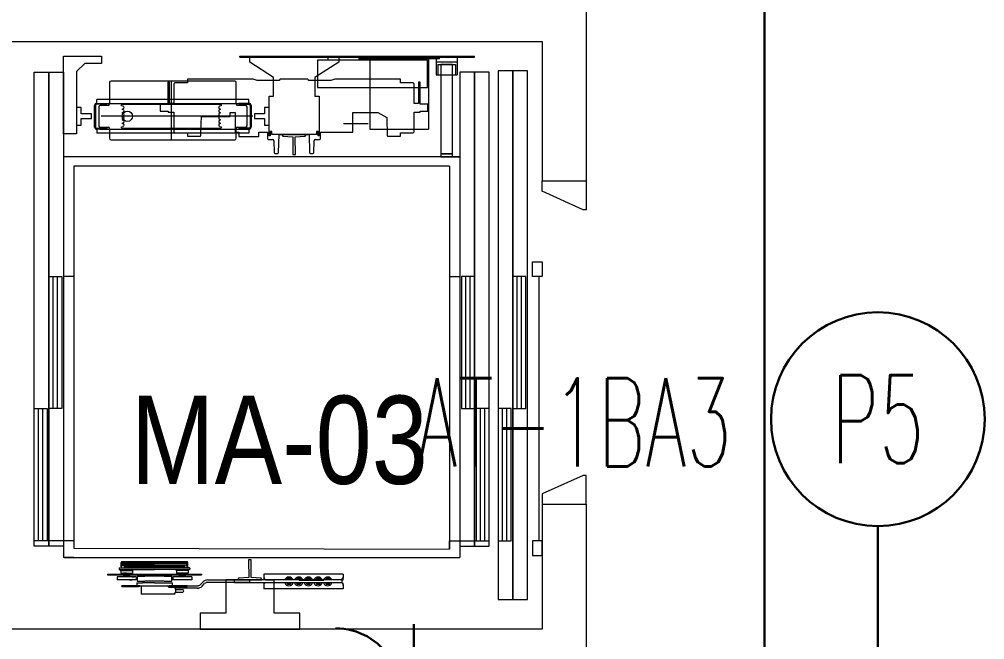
# Model space of a CAD drawing. Header units: metres. Extents: x -13194 to 152406, y -14653 to 29421.
# Drawn here: x 87717 to 88045.7, y 1751.4 to 1962.5 of the extents above; entities that cross this region are included whole.
import ezdxf
from ezdxf.enums import TextEntityAlignment as Align

# ---------------------------------------------------------------- set-up
doc = ezdxf.new("R2010")
doc.units = ezdxf.units.M
doc.header["$LTSCALE"] = 100
doc.header["$MEASUREMENT"] = 0
doc.layers.get('0').update_dxf_attribs({"color": 9, "lineweight": 9})
for name, color, linetype, lineweight in [('00', 9, 'Continuous', 9), ('05V', 9, 'Continuous', 9), ('06D', 9, 'Continuous', 9), ('10', 9, 'Continuous', 9), ('21', 9, 'Continuous', 9), ('E-KABLO', 7, 'Continuous', 30), ('E-LINYE', 7, 'Continuous', 30), ('E-PRİZ', 7, 'Continuous', 30)]:
    doc.layers.add(name, color=color, linetype=linetype, lineweight=lineweight)
doc.styles.add('E-YAZI', font='txttw.shx')
doc.styles.add('MuuM_TEXT-STANDART', font='ARIALN.TTF')

# ---------------------------------------------------------------- blocks, each defined once
blk = doc.blocks.new('100_PRİZ')
at = {"layer": 'E-PRİZ', "color": 4}
for p, q in [((0, 2.4), (0, 0)), ((-1.223, 2.136), (1.279, 2.136))]:
    blk.add_line(p, q, dxfattribs=at)
blk.add_arc((0, 3.6), 1.2, 180.7551, 0.7551, dxfattribs=at)
blk = doc.blocks.new('p-as-01_vw')
at = {"layer": '06D'}
for p, q in [((-542.5, -67), (-542.5, -17)), ((-542.5, -17), (1070, -17)), ((-525, -152), (-525, -17)), ((-525, -62), (-525, -17)), ((-525, -17), (-75, -17)), ((-525, -32), (-75, -32)), ((-75, -17), (-75, -62)), ((1070, -17), (1070, -67)), ((-525, -47), (-75, -47)), ((-75, -62), (-525, -62)), ((-542.5, -117), (-542.5, -67)), ((-542.5, -67), (1070, -67)), ((1070, -67), (-542.5, -67)), ((-75, -112), (-75, -67)), ((-75, -67), (375, -67)), ((-75, -82), (375, -82)), ((-75, -97), (375, -97)), ((375, -67), (375, -112)), ((1070, -67), (1070, -117)), ((782, -117), (-582, -117)), ((-582, -152), (-582, -117)), ((1070, -117), (-582, -117)), ((-582, -120), (-582, -1432)), ((375, -112), (-75, -112)), ((375, -152), (375, -117)), ((782, -1467), (782, -117)), ((860, -162), (860, -117)), ((860, -117), (1125, -117)), ((1125, -117), (1125, -247)), ((-550, -152), (-553.5, -1432)), ((750, -152), (-550, -152)), ((750, -1432), (750, -152)), ((920, -162), (860, -162)), ((890, -162), (890, -177)), ((950, -162), (890, -162)), ((1072, -162), (920, -162)), ((950, -177), (950, -162)), ((1100, -190), (1072, -162)), ((890, -177), (912, -177)), ((912, -177), (912, -212)), ((928, -212), (928, -177)), ((928, -177), (950, -177)), ((1100, -247), (1100, -190)), ((876, -265), (876, -230)), ((879, -230), (879, -265)), ((957, -223), (883, -223)), ((883, -223), (957, -223)), ((957, -226), (883, -226)), ((912, -212), (928, -212)), ((961, -265), (961, -230)), ((964, -230), (964, -265)), ((876, -231), (862.5, -231)), ((862.5, -748.1), (862.5, -231)), ((876, -241.1), (876, -728.1)), ((920, -761.6), (920, -245.4)), ((964, -231), (977.5, -231)), ((964, -241.1), (964, -728.1)), ((977.5, -748.1), (977.5, -231)), ((1125, -247), (1100, -247)), ((-640, -267), (-640, -427)), ((-638, -267), (-640, -267)), ((-638, -267), (-638, -427)), ((879, -265), (876, -265)), ((964, -265), (961, -265)), ((-680, -377), (-680, -315.5)), ((-680, -315.5), (-680, -372)), ((-680, -315.5), (-678, -315.5)), ((-678, -315.5), (-680, -315.5)), ((-678, -377), (-678, -315.5)), ((-678, -315.5), (-678, -367)), ((-658, -364.5), (-658, -299.5)), ((-647, -299.5), (-658, -299.5)), ((-647, -364.5), (-647, -299.5)), ((-645.5, -320), (-647, -320)), ((-645.5, -320), (-645.5, -332)), ((-640, -322), (-645.5, -322)), ((-645.5, -332), (-645.5, -322)), ((-635, -322), (-638, -322)), ((-635, -312), (-635, -352)), ((-626, -312), (-635, -312)), ((-635, -332), (-635, -322)), ((-621, -307), (-626, -312)), ((-626, -312), (-626, -352)), ((-622, -308), (-622, -427)), ((-617.5, -307), (-621, -307)), ((-616.5, -308), (-617.5, -307)), ((-616.5, -308), (-616.5, -427)), ((-616.5, -318.5), (-613.9, -333.5)), ((-613, -313.5), (-599, -313.5)), ((-599, -313.5), (-613, -313.5)), ((-613, -315.5), (-613, -313.5)), ((-613, -313.5), (-613, -315.5)), ((-613, -315.5), (-599, -315.5)), ((-613, -315.5), (-599, -315.5)), ((-607.5, -318.5), (-610.1, -333.5)), ((-607.5, -535.5), (-607.5, -318.5)), ((-602, -318.5), (-607.5, -318.5)), ((-602, -318.5), (-602, -427)), ((-598, -318.7), (-598, -316.5)), ((-598, -316.5), (-598, -318.7)), ((-598, -318.7), (-598, -535.2)), ((-598, -318.7), (-598, -535.2)), ((-596, -316.5), (-596, -537.5)), ((-596, -537.5), (-596, -316.5)), ((878.5, -316.6), (880.5, -314.6)), ((878.5, -652.6), (878.5, -316.6)), ((880.5, -314.6), (884.3, -314.6)), ((884.3, -314.6), (885.8, -320.4)), ((890, -323.6), (890, -323.6)), ((894.2, -320.4), (894.8, -318.1)), ((894.8, -318.1), (897.2, -318.1)), ((897.2, -318.1), (897.8, -320.4)), ((902, -323.6), (902, -323.6)), ((906.2, -320.4), (906.8, -318.1)), ((906.8, -318.1), (909.2, -318.1)), ((909.2, -318.1), (909.8, -320.4)), ((914, -323.6), (914, -323.6)), ((918.2, -320.4), (918.8, -318.1)), ((918.8, -318.1), (921.2, -318.1)), ((921.2, -318.1), (921.8, -320.4)), ((926, -323.6), (926, -323.6)), ((930.2, -320.4), (930.8, -318.1)), ((930.8, -318.1), (933.2, -318.1)), ((933.2, -318.1), (933.8, -320.4)), ((938, -323.6), (938, -323.6)), ((942.2, -320.4), (942.8, -318.1)), ((942.8, -318.1), (945.2, -318.1)), ((945.2, -318.1), (945.8, -320.4)), ((950, -323.6), (950, -323.6)), ((954.2, -320.4), (955.7, -314.6)), ((955.7, -314.6), (959.5, -314.6)), ((959.5, -314.6), (961.5, -316.6)), ((961.5, -316.6), (961.5, -652.6)), ((-658, -342), (-658, -351)), ((-658, -360), (-658, -351)), ((-645.5, -344), (-647, -344)), ((-647, -350.9), (-647, -359.1)), ((-645.5, -332), (-645.5, -342)), ((-645.5, -344), (-645.5, -332)), ((-640, -342), (-645.5, -342)), ((-635, -342), (-638, -342)), ((-635, -332), (-635, -342)), ((-626, -352), (-635, -352)), ((-622, -356), (-626, -352)), ((-613.9, -520.5), (-613.9, -333.5)), ((-610.1, -333.5), (-613.9, -333.5)), ((-610.1, -333.5), (-610.1, -520.5)), ((-679, -382), (-706.1, -382)), ((-706.1, -493), (-706.1, -382)), ((-706.1, -383), (-678, -383)), ((-680, -372), (-678, -372)), ((-678, -372), (-680, -372)), ((-680, -377), (-680, -372)), ((-678, -377), (-680, -377)), ((-680, -377), (-678, -377)), ((-679, -382), (-679, -377)), ((-678, -367), (-678, -572.4)), ((-668, -367), (-678, -367)), ((-678, -367), (-678, -386.5)), ((-678, -372), (-678, -367)), ((-678, -377), (-678, -372)), ((-668, -367), (-668, -386.5)), ((-668, -427), (-668, -386.5)), ((-661.9, -427), (-661.9, -394.1)), ((-661.7, -394.1), (-661.9, -394.1)), ((-645.7, -367.5), (-661.7, -367.5)), ((-661.7, -367.5), (-661.7, -394.1)), ((-647, -364.5), (-658, -364.5)), ((-645.7, -394.1), (-645.7, -367.5)), ((-645.5, -427), (-645.5, -394.1)), ((-668, -396.5), (-668, -395.5)), ((-668, -427), (-668, -487)), ((-661.9, -395.2), (-661.9, -395.2)), ((-661.9, -459.9), (-661.9, -427)), ((-645.5, -395.2), (-645.5, -395.2)), ((-645.5, -459.9), (-645.5, -427)), ((-640, -427), (-640, -587)), ((-638, -427), (-638, -587)), ((-622, -546), (-622, -427)), ((-622, -432), (-622, -427)), ((-616.5, -546), (-616.5, -427)), ((-602, -535.5), (-602, -427)), ((-678, -448.9), (-678, -487)), ((-661.9, -458.8), (-661.9, -458.8)), ((-661.7, -459.9), (-661.9, -459.9)), ((-661.7, -459.9), (-661.7, -486.5)), ((-645.7, -486.5), (-645.7, -459.9)), ((-645.7, -459.9), (-645.5, -459.9)), ((-645.5, -458.8), (-645.5, -458.8)), ((-683.8, -476), (-684, -476)), ((-683.8, -493), (-683.8, -476)), ((-680, -477), (-680, -538.5)), ((-678, -477), (-680, -477)), ((-678, -477), (-680, -477)), ((-680, -482), (-680, -477)), ((-680, -538.5), (-680, -482)), ((-678, -482), (-680, -482)), ((-680, -482), (-678, -482)), ((-679, -477), (-679, -473.3)), ((-678, -477), (-678, -538.5)), ((-678, -482), (-678, -477)), ((-678, -538.5), (-678, -482)), ((-668, -487), (-678, -487)), ((-661.7, -486.5), (-645.7, -486.5)), ((-658, -554.5), (-658, -489.5)), ((-647, -489.5), (-658, -489.5)), ((-647, -554.5), (-647, -489.5)), ((840, -484.6), (1040, -484.6)), ((-688.8, -498), (-701.1, -498)), ((-699, -498), (-699, -523.4)), ((-691, -498), (-691, -523.4)), ((-686, -572.4), (-686, -497.1)), ((-647, -503.1), (-647, -494.9)), ((-645.5, -510), (-647, -510)), ((-645.5, -510), (-645.5, -522)), ((-640, -512), (-645.5, -512)), ((-645.5, -522), (-645.5, -512)), ((-645.5, -534), (-645.5, -522)), ((-645.5, -522), (-645.5, -532)), ((-635, -512), (-638, -512)), ((-635, -542), (-635, -502)), ((-626, -502), (-635, -502)), ((-635, -522), (-635, -512)), ((-635, -522), (-635, -512)), ((-635, -522), (-635, -532)), ((-635, -522), (-635, -532)), ((-622, -498), (-626, -502)), ((-626, -542), (-626, -502)), ((-616.5, -535.5), (-613.9, -520.5)), ((-610.1, -520.5), (-613.9, -520.5)), ((-607.5, -535.5), (-610.1, -520.5)), ((-680, -538.5), (-678, -538.5)), ((-680, -538.5), (-678, -538.5)), ((-658, -550), (-658, -541)), ((-647, -554.5), (-658, -554.5)), ((-645.5, -534), (-647, -534)), ((-640, -532), (-645.5, -532)), ((-635, -532), (-638, -532)), ((-626, -542), (-635, -542)), ((-621, -547), (-626, -542)), ((-617.5, -547), (-621, -547)), ((-616.5, -546), (-617.5, -547)), ((-613, -538.5), (-599, -538.5)), ((-599, -538.5), (-613, -538.5)), ((-613, -538.5), (-613, -540.5)), ((-613, -538.5), (-613, -540.5)), ((-613, -540.5), (-599, -540.5)), ((-613, -540.5), (-599, -540.5)), ((-602, -535.5), (-607.5, -535.5)), ((-598, -535.2), (-598, -537.5)), ((-598, -535.2), (-598, -537.5)), ((-771, -582), (-825, -582)), ((-825, -582), (-825, -752)), ((-771, -670), (-771, -582)), ((-679, -589.3), (-670.5, -597.8)), ((-673.3, -583.7), (-665, -592)), ((-638, -587), (-640, -587)), ((-665.8, -609.1), (-665.8, -752)), ((-658, -608.9), (-658, -752)), ((880.5, -654.6), (878.5, -652.6)), ((884.3, -654.6), (880.5, -654.6)), ((885.8, -648.8), (884.3, -654.6)), ((890, -645.6), (890, -645.6)), ((894.8, -651.1), (894.2, -648.8)), ((897.2, -651.1), (894.8, -651.1)), ((897.8, -648.8), (897.2, -651.1)), ((902, -645.6), (902, -645.6)), ((906.8, -651.1), (906.2, -648.8)), ((909.2, -651.1), (906.8, -651.1)), ((909.8, -648.8), (909.2, -651.1)), ((914, -645.6), (914, -645.6)), ((918.8, -651.1), (918.2, -648.8)), ((921.2, -651.1), (918.8, -651.1)), ((921.8, -648.8), (921.2, -651.1)), ((926, -645.6), (926, -645.6)), ((930.8, -651.1), (930.2, -648.8)), ((933.2, -651.1), (930.8, -651.1)), ((933.8, -648.8), (933.2, -651.1)), ((938, -645.6), (938, -645.6)), ((942.8, -651.1), (942.2, -648.8)), ((945.2, -651.1), (942.8, -651.1)), ((945.8, -648.8), (945.2, -651.1)), ((950, -645.6), (950, -645.6)), ((955.7, -654.6), (954.2, -648.8)), ((959.5, -654.6), (955.7, -654.6)), ((961.5, -652.6), (959.5, -654.6)), ((-658, -670), (-771, -670)), ((-658, -752), (-658, -670)), ((-668, -1066), (-668, -699.5)), ((-668, -699.5), (-658, -699.5)), ((-658, -1066), (-658, -699.5)), ((-652, -713.5), (-658, -711)), ((-658, -711), (-658, -793)), ((-649.8, -748.2), (-652, -713.5)), ((879, -714.1), (876, -714.1)), ((876, -714.1), (876, -749.1)), ((879, -749.1), (879, -714.1)), ((964, -714.1), (961, -714.1)), ((961, -714.1), (961, -749.1)), ((964, -749.1), (964, -714.1)), ((-825, -752), (-825, -922)), ((-665.8, -752), (-658, -752)), ((-658, -834), (-658, -752)), ((-658, -752), (-658, -752)), ((-652, -790.5), (-649.8, -755.8)), ((-625.4, -748.2), (-649.8, -748.2)), ((-649.8, -755.8), (-625.4, -755.8)), ((-615.4, -747.5), (-625.4, -748.2)), ((-625.4, -755.8), (-615.4, -756)), ((-590, -747.5), (-615.4, -747.5)), ((-615.4, -756), (-590, -756.5)), ((-590, -756.5), (-590, -747.5)), ((876, -748.1), (862.5, -748.1)), ((957, -753.1), (883, -753.1)), ((964, -748.1), (977.5, -748.1)), ((1052, -832.1), (1104, -751.1)), ((1104, -751.1), (1120, -751.1)), ((1120, -751.1), (1120, -729.7)), ((1120, -729.7), (1125, -729.7)), ((1125, -729.7), (1125, -902.7)), ((957, -756.1), (883, -756.1)), ((883, -756.1), (957, -756.1)), ((928, -767.1), (912, -767.1)), ((912, -767.1), (912, -802.1)), ((928, -802.1), (928, -767.1)), ((-688, -1069.5), (-688, -799.5)), ((-674, -799.5), (-688, -799.5)), ((-674, -799.5), (-674, -801.5)), ((-673.5, -801.5), (-674, -801.5)), ((-673.5, -801.5), (-673.5, -800)), ((-673.5, -800), (-668.5, -800)), ((-668.5, -803.5), (-668.5, -800)), ((-668.5, -803.5), (-668, -803.5)), ((-668, -912.2), (-668, -799.5)), ((-658, -793), (-652, -790.5)), ((-658, -803.5), (-657.5, -803.5)), ((-658, -804.5), (-658, -829.5)), ((-657.5, -803.5), (-657.5, -800)), ((-657.5, -800), (-652.5, -800)), ((-652.5, -802.5), (-652.5, -800)), ((-652.5, -802.5), (-652, -802.5)), ((-638, -799.5), (-652, -799.5)), ((-652, -799.5), (-652, -802.5)), ((-638, -1069.5), (-638, -799.5)), ((853, -821.1), (853, -817.1)), ((853, -817.1), (988, -817.1)), ((868, -821.1), (853, -821.1)), ((868, -827.1), (868, -821.1)), ((912, -802.1), (890, -802.1)), ((890, -802.1), (890, -817.1)), ((890, -817.1), (950, -817.1)), ((950, -802.1), (928, -802.1)), ((950, -817.1), (950, -802.1)), ((988, -817.1), (988, -832.1)), ((-771, -922), (-771, -834)), ((-771, -834), (-658, -834)), ((858, -902.1), (858, -827.1)), ((858, -827.1), (868, -827.1)), ((988, -832.1), (1052, -832.1)), ((-668, -876.9), (-672.5, -879.5)), ((-672.5, -879.5), (-672.5, -890.5)), ((-653.5, -879.5), (-658, -876.9)), ((-653.5, -890.5), (-653.5, -879.5)), ((852, -863.6), (849.8, -898.4)), ((858, -861.1), (852, -863.6)), ((858, -943.1), (858, -861.1)), ((-672.5, -890.5), (-668, -893.1)), ((-668, -909.9), (-672.5, -912.5)), ((-672.5, -912.5), (-672.5, -923.5)), ((-658, -893.1), (-653.5, -890.5)), ((-653.5, -912.5), (-658, -909.9)), ((-653.5, -923.5), (-653.5, -912.5)), ((815.4, -898.1), (790, -897.6)), ((790, -897.6), (790, -906.6)), ((790, -906.6), (815.4, -906.6)), ((825.4, -898.4), (815.4, -898.1)), ((815.4, -906.6), (825.4, -905.9)), ((849.8, -898.4), (825.4, -898.4)), ((825.4, -905.9), (849.8, -905.9)), ((849.8, -905.9), (852, -940.6)), ((858, -903.3), (858, -902.1)), ((858, -978.3), (858, -903.3)), ((1125, -902.7), (1125, -1075.7)), ((-825, -922), (-771, -922)), ((-672.5, -923.5), (-668, -926.1)), ((-668, -942.9), (-672.5, -945.5)), ((-672.5, -945.5), (-672.5, -956.5)), ((-658, -926.1), (-653.5, -923.5)), ((-653.5, -945.5), (-658, -942.9)), ((-653.5, -956.5), (-653.5, -945.5)), ((852, -940.6), (858, -943.1)), ((-672.5, -956.5), (-668, -959.1)), ((-668, -975.9), (-672.5, -978.5)), ((-672.5, -978.5), (-672.5, -989.5)), ((-658, -959.1), (-653.5, -956.5)), ((-653.5, -978.5), (-658, -975.9)), ((-653.5, -989.5), (-653.5, -978.5)), ((853, -988.3), (853, -984.3)), ((853, -984.3), (868, -984.3)), ((868, -978.3), (858, -978.3)), ((868, -984.3), (868, -978.3)), ((1052, -973.3), (988, -973.3)), ((988, -973.3), (988, -988.3)), ((1104, -1054.3), (1052, -973.3)), ((-672.5, -989.5), (-668, -992.1)), ((-668, -1008.9), (-672.5, -1011.5)), ((-672.5, -1011.5), (-672.5, -1022.5)), ((-658, -992.1), (-653.5, -989.5)), ((-653.5, -1011.5), (-658, -1008.9)), ((-653.5, -1022.5), (-653.5, -1011.5)), ((988, -988.3), (853, -988.3)), ((-672.5, -1022.5), (-668, -1025.1)), ((-658, -1025.1), (-653.5, -1022.5)), ((-658, -1064.5), (-658, -1039.5)), ((-674, -1069.5), (-688, -1069.5)), ((-674, -1069.5), (-674, -1067.5)), ((-674, -1067.5), (-673.5, -1067.5)), ((-673.5, -1067.5), (-673.5, -1069)), ((-673.5, -1067.5), (-673.5, -1067.5)), ((-673.5, -1069), (-668.5, -1069)), ((-668.5, -1065.5), (-668.5, -1069)), ((-668.5, -1065.5), (-668, -1065.5)), ((-668, -1066), (-658, -1066)), ((-658, -1065.5), (-657.5, -1065.5)), ((-657.5, -1065.5), (-657.5, -1069)), ((-657.5, -1069), (-652.5, -1069)), ((-652.5, -1066.5), (-652.5, -1069)), ((-652.5, -1066.5), (-652, -1066.5)), ((-652, -1069.5), (-652, -1066.5)), ((-638, -1069.5), (-652, -1069.5)), ((1120, -1054.3), (1104, -1054.3)), ((1120, -1075.7), (1120, -1054.3)), ((1125, -1075.7), (1120, -1075.7)), ((792, -1402.1), (782, -1402.1)), ((782, -1402.1), (782, -1442.1)), ((792, -1442.1), (792, -1402.1)), ((1096.6, -1402.1), (792, -1402.1)), ((792, -1402.1), (792, -1442.1)), ((1096.6, -1442.1), (1096.6, -1402.1)), ((-582, -1432), (-582, -1467)), ((750, -1432), (-553.5, -1432)), ((-553.5, -1432), (-525, -1432)), ((-525, -1432), (-525, -1567)), ((750, -1432), (375, -1432)), ((375, -1432), (375, -1467)), ((782, -1432), (782, -1467)), ((782, -1442.1), (792, -1442.1)), ((792, -1442.1), (1096.6, -1442.1)), ((1070, -1467), (-582, -1467)), ((-542.5, -1467), (-542.5, -1517)), ((375, -1472), (-75, -1472)), ((-75, -1472), (-75, -1517)), ((375, -1517), (375, -1472)), ((1070, -1517), (1070, -1467)), ((-75, -1487), (375, -1487)), ((-75, -1502), (375, -1502)), ((-542.5, -1517), (1070, -1517)), ((1070, -1517), (-542.5, -1517)), ((-542.5, -1517), (-542.5, -1567)), ((-75, -1522), (-525, -1522)), ((-525, -1522), (-525, -1567)), ((-525, -1537), (-75, -1537)), ((-75, -1517), (375, -1517)), ((-75, -1567), (-75, -1522)), ((1070, -1567), (1070, -1517)), ((-542.5, -1567), (1070, -1567)), ((-525, -1552), (-75, -1552)), ((-525, -1567), (-75, -1567)), ((1075, -1597), (-725, -1597)), ((-725, -1597), (-725, -1647)), ((-75, -1597), (-525, -1597)), ((-525, -1597), (-525, -1642)), ((-75, -1642), (-75, -1597)), ((1075, -1647), (1075, -1597)), ((-525, -1612), (-75, -1612)), ((-525, -1627), (-75, -1627)), ((-525, -1642), (-75, -1642)), ((1075, -1647), (-725, -1647)), ((-725, -1647), (-725, -1697)), ((-725, -1647), (1075, -1647)), ((375, -1647), (-75, -1647)), ((-75, -1647), (-75, -1692)), ((-75, -1662), (375, -1662)), ((375, -1692), (375, -1647)), ((1075, -1697), (1075, -1647)), ((-725, -1697), (1075, -1697)), ((-75, -1677), (375, -1677)), ((-75, -1692), (375, -1692)), ((-525, -1714), (-575, -1714)), ((-575, -1714), (-575, -1747)), ((-525, -1747), (-525, -1714)), ((-525, -1737), (375, -1737)), ((375, -1714), (425, -1714)), ((375, -1747), (375, -1714)), ((425, -1714), (425, -1747)), ((-575, -1747), (-525, -1747)), ((425, -1747), (375, -1747))]:
    blk.add_line(p, q, dxfattribs=at)
at = {"layer": '06D', "ltscale": 15}
for p, q in [((883, -242), (883, -269)), ((952, -237), (888, -237)), ((957, -269), (957, -242)), ((840, -279), (840, -700.1)), ((878, -274), (845, -274)), ((1035, -274), (962, -274)), ((1040, -700.1), (1040, -279)), ((845, -705.1), (878, -705.1)), ((883, -710.1), (883, -737.1)), ((957, -737.1), (957, -710.1)), ((962, -705.1), (1035, -705.1)), ((888, -742.1), (952, -742.1))]:
    blk.add_line(p, q, dxfattribs=at)
at = {"layer": '06D', "ltscale": 0.25}
for p, q in [((961, -446.1), (937, -446.1)), ((937, -446.1), (937, -473.1)), ((961, -472.1), (961, -446.1)), ((937, -473.1), (934, -473.1)), ((934, -473.1), (934, -493.1)), ((1036.5, -472.1), (961, -472.1)), ((964, -493.1), (964, -478.1)), ((964, -478.1), (1036.5, -478.1)), ((1036.5, -478.1), (1036.5, -472.1)), ((867, -493.1), (864, -496.1)), ((864, -496.1), (864, -539.1)), ((934, -493.1), (867, -493.1)), ((1031, -493.1), (964, -493.1)), ((1034, -496.1), (1031, -493.1)), ((1034, -539.1), (1034, -496.1)), ((864, -539.1), (852, -539.1)), ((852, -539.1), (852, -581.7)), ((1046, -539.1), (1034, -539.1)), ((1046, -762.6), (1046, -539.1)), ((854.9, -584.7), (894, -585.7)), ((894, -585.7), (919, -586.6)), ((919, -586.6), (919, -684.9)), ((919, -684.9), (933, -684.9)), ((933, -684.9), (933, -702.1)), ((866, -713.8), (851.5, -713.8)), ((851.5, -713.8), (851.5, -782.8)), ((933, -702.1), (866, -702.1)), ((866, -702.1), (866, -713.8)), ((851.5, -782.8), (865.5, -782.8)), ((865.5, -782.8), (865.5, -812.1)), ((1041.5, -776.5), (1046, -762.6)), ((1041.5, -852.6), (1041.5, -776.5)), ((840.8, -815.1), (840.8, -828.9)), ((865.5, -812.1), (843.8, -812.1)), ((793.8, -837.9), (793.8, -846.5)), ((836.7, -833.8), (796.7, -834.9)), ((796.7, -849.5), (858, -851)), ((836.7, -833.8), (836.7, -833.8)), ((858, -851), (858, -953.2)), ((1043, -852.6), (1041.5, -852.6)), ((1046, -948.6), (1046, -855.6)), ((-659, -920), (-659, -1004)), ((858, -953.2), (796.7, -954.7)), ((1041.5, -1027.8), (1041.5, -951.6)), ((1041.5, -951.6), (1043, -951.6)), ((793.8, -957.7), (793.8, -966.4)), ((796.7, -969.4), (836.7, -970.5)), ((836.7, -970.5), (836.7, -970.5)), ((840.8, -975.4), (840.8, -989.1)), ((843.8, -992.1), (866, -992.1)), ((866, -992.1), (866, -1102.1)), ((1046, -1041.6), (1041.5, -1027.8)), ((1046, -1265.1), (1046, -1041.6)), ((895, -1070.1), (895, -1154.1)), ((866, -1102.1), (933, -1102.1)), ((933, -1102.1), (933, -1187.1)), ((933, -1187.1), (915.8, -1217.9)), ((852, -1222.5), (852, -1265.1)), ((915.8, -1217.9), (854.9, -1219.6)), ((852, -1265.1), (864, -1265.1)), ((864, -1265.1), (864, -1308.1)), ((1034, -1308.1), (1034, -1265.1)), ((1034, -1265.1), (1046, -1265.1)), ((864, -1308.1), (867, -1311.1)), ((867, -1311.1), (934, -1311.1)), ((934, -1311.1), (934, -1331.1)), ((964, -1326.1), (964, -1311.1)), ((964, -1311.1), (1031, -1311.1)), ((1031, -1311.1), (1034, -1308.1)), ((934, -1331.1), (937, -1331.1)), ((937, -1331.1), (937, -1358.1)), ((961, -1358.1), (961, -1332.1)), ((961, -1332.1), (1036.5, -1332.1)), ((1036.5, -1326.1), (964, -1326.1)), ((1036.5, -1332.1), (1036.5, -1326.1)), ((937, -1358.1), (961, -1358.1))]:
    blk.add_line(p, q, dxfattribs=at)
at = {"layer": '06D', "linetype": 'Continuous', "ltscale": 0.25}
for p, q in [((1121, -717.1), (1121, -1300.6)), ((1121, -717.1), (1125, -717.1)), ((1125, -717.1), (1125, -1299.7)), ((1111, -982.6), (1018, -982.6)), ((1018, -982.6), (1018, -1356.6)), ((1111, -1356.6), (1111, -982.6)), ((1111, -1318.9), (1111, -1018.9)), ((1111, -1018.9), (1121, -1018.9)), ((1121, -1018.9), (1121, -1318.9)), ((1121, -1122.6), (1116, -1122.6)), ((1121, -1122.6), (1116, -1122.6)), ((1116, -1397.6), (1116, -1122.6)), ((1121, -1397.6), (1121, -1122.6)), ((876, -1160.1), (876, -1360.1)), ((1121, -1160.1), (876, -1160.1)), ((1121, -1300.6), (1121, -1309.1)), ((1121, -1309.1), (1121, -1315.1)), ((1125, -1299.7), (1125, -1309.1)), ((1125, -1309.1), (1125, -1315.1)), ((1121, -1318.9), (1111, -1318.9)), ((1121, -1315.1), (1121, -1322.6)), ((1121, -1322.6), (1121, -1517.1)), ((1125, -1315.1), (1125, -1323.5)), ((1125, -1323.5), (1125, -1517.1)), ((1121, -1360.1), (876, -1360.1)), ((1018, -1356.6), (1111, -1356.6)), ((1116, -1397.6), (1121, -1397.6)), ((1121, -1517.1), (1125, -1517.1))]:
    blk.add_line(p, q, dxfattribs=at)
at = {"layer": '06D', "ltscale": 30}
for p, q in [((1060.6, -1386.4), (1060.6, -1457.9)), ((1105, -1386.4), (1060.6, -1386.4)), ((1096.6, -1391.9), (1060.6, -1391.9)), ((1096.6, -1391.9), (1096.6, -1452.4)), ((1096.6, -1452.4), (1060.6, -1452.4)), ((1105, -1457.9), (1060.6, -1457.9))]:
    blk.add_line(p, q, dxfattribs=at)
at = {"layer": '06D', "ltscale": 6}
for p, q in [((1105, -1386.4), (1105, -1457.9)), ((1105, -1387.1), (1125, -1387.1)), ((1123, -1387.1), (1123, -1457.1)), ((1125, -1387.1), (1125, -1457.1)), ((1125, -1457.1), (1105, -1457.1))]:
    blk.add_line(p, q, dxfattribs=at)
at = {"layer": '06D'}
for centre, radius in [((-612, -327), 3), ((920, -334.6), 17.5), ((-612, -527), 3)]:
    blk.add_circle(centre, radius, dxfattribs=at)
for centre, radius, start, end in [((883, -230), 7, 90, 180), ((883, -230), 4, 90, 180), ((957, -230), 7, 0, 90), ((957, -230), 4, 0, 90), ((888, -242), 5, 90, 180), ((952, -242), 5, 0, 90), ((845, -279), 5, 90, 180), ((878, -269), 5, 270, 0), ((962, -269), 5, 180, 270), ((1035, -279), 5, 0, 90), ((-612, -327), 3, 0, 180), ((-612, -327), 3, 180, 0), ((-599, -316.5), 3, 0, 90), ((-599, -316.5), 3, 0, 90), ((-599, -316.5), 1, 0, 90), ((-599, -316.5), 1, 0, 90), ((890, -319.3), 4.3, 195, 270), ((890, -319.3), 4.3, 270, 345), ((902, -319.3), 4.3, 195, 270), ((902, -319.3), 4.3, 270, 345), ((914, -319.3), 4.3, 195, 270), ((914, -319.3), 4.3, 270, 345), ((926, -319.3), 4.3, 195, 270), ((926, -319.3), 4.3, 270, 345), ((938, -319.3), 4.3, 195, 270), ((938, -319.3), 4.3, 270, 345), ((950, -319.3), 4.3, 195, 270), ((950, -319.3), 4.3, 270, 345), ((-701.1, -493), 5, 180, 270), ((-688.8, -493), 5, 270, 0), ((-684, -470), 6, 270, 0), ((-695, -523.4), 4, 180, 0), ((-612, -527), 3, 0, 180), ((-612, -527), 3, 180, 0), ((-599, -537.5), 1, 270, 0), ((-599, -537.5), 3, 270, 0), ((-599, -537.5), 3, 270, 0), ((-599, -537.5), 1, 270, 0), ((-662, -572.4), 24, 180, 225), ((-662, -572.4), 16, 180, 225), ((-681.8, -609.1), 16, 0, 45), ((-682, -608.9), 24, 0, 45), ((890, -649.9), 4.3, 90, 165), ((890, -649.9), 4.3, 15, 90), ((902, -649.9), 4.3, 90, 165), ((902, -649.9), 4.3, 15, 90), ((914, -649.9), 4.3, 90, 165), ((914, -649.9), 4.3, 15, 90), ((926, -649.9), 4.3, 90, 165), ((926, -649.9), 4.3, 15, 90), ((938, -649.9), 4.3, 90, 165), ((938, -649.9), 4.3, 15, 90), ((950, -649.9), 4.3, 90, 165), ((950, -649.9), 4.3, 15, 90), ((845, -700.1), 5, 180, 270), ((878, -710.1), 5, 0, 90), ((962, -710.1), 5, 90, 180), ((1035, -700.1), 5, 270, 0), ((883, -749.1), 7, 180, 270), ((883, -749.1), 4, 180, 270), ((888, -737.1), 5, 180, 270), ((952, -737.1), 5, 270, 0), ((957, -749.1), 4, 270, 0), ((957, -749.1), 7, 270, 0), ((-663, -885), 15, 109.4712, 250.5288), ((-663, -885), 9.5, 121.7569, 238.2431), ((-663, -885), 6, 146.4427, 213.5573), ((-663, -885), 15, 289.4712, 70.5288), ((-663, -885), 9.5, 301.7569, 58.2431), ((-663, -885), 6, 326.4427, 33.5573), ((-663, -918), 15, 109.4712, 250.5288), ((-663, -918), 9.5, 121.7569, 238.2431), ((-663, -918), 6, 146.4427, 213.5573), ((-663, -918), 15, 289.4712, 70.5288), ((-663, -918), 9.5, 301.7569, 58.2431), ((-663, -918), 6, 326.4427, 33.5573), ((-663, -951), 15, 109.4712, 250.5288), ((-663, -951), 9.5, 121.7569, 238.2431), ((-663, -951), 6, 146.4427, 213.5573), ((-663, -951), 15, 289.4712, 70.5288), ((-663, -951), 9.5, 301.7569, 58.2431), ((-663, -951), 6, 326.4427, 33.5573), ((-663, -984), 15, 109.4712, 250.5288), ((-663, -984), 9.5, 121.7569, 238.2431), ((-663, -984), 6, 146.4427, 213.5573), ((-663, -984), 15, 289.4712, 70.5288), ((-663, -984), 9.5, 301.7569, 58.2431), ((-663, -984), 6, 326.4427, 33.5573), ((-663, -1017), 15, 109.4712, 250.5288), ((-663, -1017), 9.5, 121.7569, 238.2431), ((-663, -1017), 6, 146.4427, 213.5573), ((-663, -1017), 15, 289.4712, 70.5288), ((-663, -1017), 9.5, 301.7569, 58.2431), ((-663, -1017), 6, 326.4427, 33.5573)]:
    blk.add_arc(centre, radius, start, end, dxfattribs=at)
at = {"layer": '06D', "ltscale": 0.25}
for centre, radius, start, end in [((855, -581.7), 2.98, 180, 268.4759), ((843.8, -815.1), 3, 90, 180), ((796.8, -837.9), 3, 91.5, 180), ((796.8, -846.5), 2.99, 180, 268.6138), ((835.8, -828.9), 5, 280.303, 360), ((1043, -855.6), 3, 360, 90), ((1043, -948.6), 3, 270, 0), ((796.8, -957.7), 3, 91.3862, 180), ((796.8, -966.4), 3, 180, 268.5), ((835.8, -975.4), 5, 360, 79.697), ((843.8, -989.1), 3, 180, 270), ((855, -1222.5), 2.98, 91.5241, 180)]:
    blk.add_arc(centre, radius, start, end, dxfattribs=at)
blk = doc.blocks.new('1.Bod.Ara.Mimari Elk')
at = {"layer": '00'}
for points in [[(3855, -6660), (3855, -6660), (3895, -6660), (3895, -6645), (3910, -6645), (3910, -6722.5)], [(3895, -6832.5), (3895, -6875), (3675, -6875), (3675, -6675), (3855, -6675)], [(3855, -6675), (3895, -6675), (3895, -6675), (3895, -6722.5)], [(3910, -6832.5), (3910, -6910), (3895, -6910), (3895, -6890), (3675, -6890), (3675, -6950)]]:
    blk.add_lwpolyline(points, dxfattribs=at)
at = {"layer": '10'}
for points in [[(3910, -6722.5), (3910, -6732.3), (3908.93, -6732.3), (3895, -6726), (3895, -6722.5), (3909.93, -6722.5)], [(3910, -6832.5), (3910, -6822.7), (3908.93, -6822.7), (3895, -6829), (3895, -6832.5), (3909.93, -6832.5)]]:
    blk.add_lwpolyline(points, close=True, dxfattribs=at)
at = {"layer": '05V', "xscale": 0.1, "yscale": 0.1, "rotation": 90}
blk.add_blockref('p-as-01_vw', (3720.3, -6792.5), dxfattribs=at)
at = {"layer": '21', "style": 'MuuM_TEXT-STANDART'}
blk.add_text('MA-03', height=30, dxfattribs=at).set_placement((3754.89, -6825.61))

msp = doc.modelspace()

# ---------------------------------------------------------------- linework, layer by layer
at = {"layer": 'E-KABLO', "color": 4}
msp.add_line((87970.75, 2360), (87970.75, 1586.35), dxfattribs=at)
at = {"layer": 'E-LINYE', "color": 7, "linetype": 'Continuous'}
msp.add_line((88009.31, 1790.03), (88009.31, 1733.58), dxfattribs=at)
msp.add_circle((88009.31, 1826.41), 36.38, dxfattribs=at)

# ---------------------------------------------------------------- block references
msp.add_blockref('1.Bod.Ara.Mimari Elk', (84000, 8630))
at = {"layer": 'E-PRİZ', "xscale": 18, "yscale": 18, "zscale": 18, "rotation": 90}
msp.add_blockref('100_PRİZ', (87889.73, 1733.58), dxfattribs=at)

# ---------------------------------------------------------------- texts
at = {"layer": 'E-LINYE', "color": 3, "linetype": 'Continuous', "style": 'E-YAZI', "width": 0.6}
for s, p in [('P5', (88009.31, 1826.41)), ('AT-1BA3', (87905.92, 1825.35))]:
    msp.add_text(s, height=30, dxfattribs=at).set_placement(p, align=Align.MIDDLE_CENTER)

doc.saveas('drawing.dxf')
